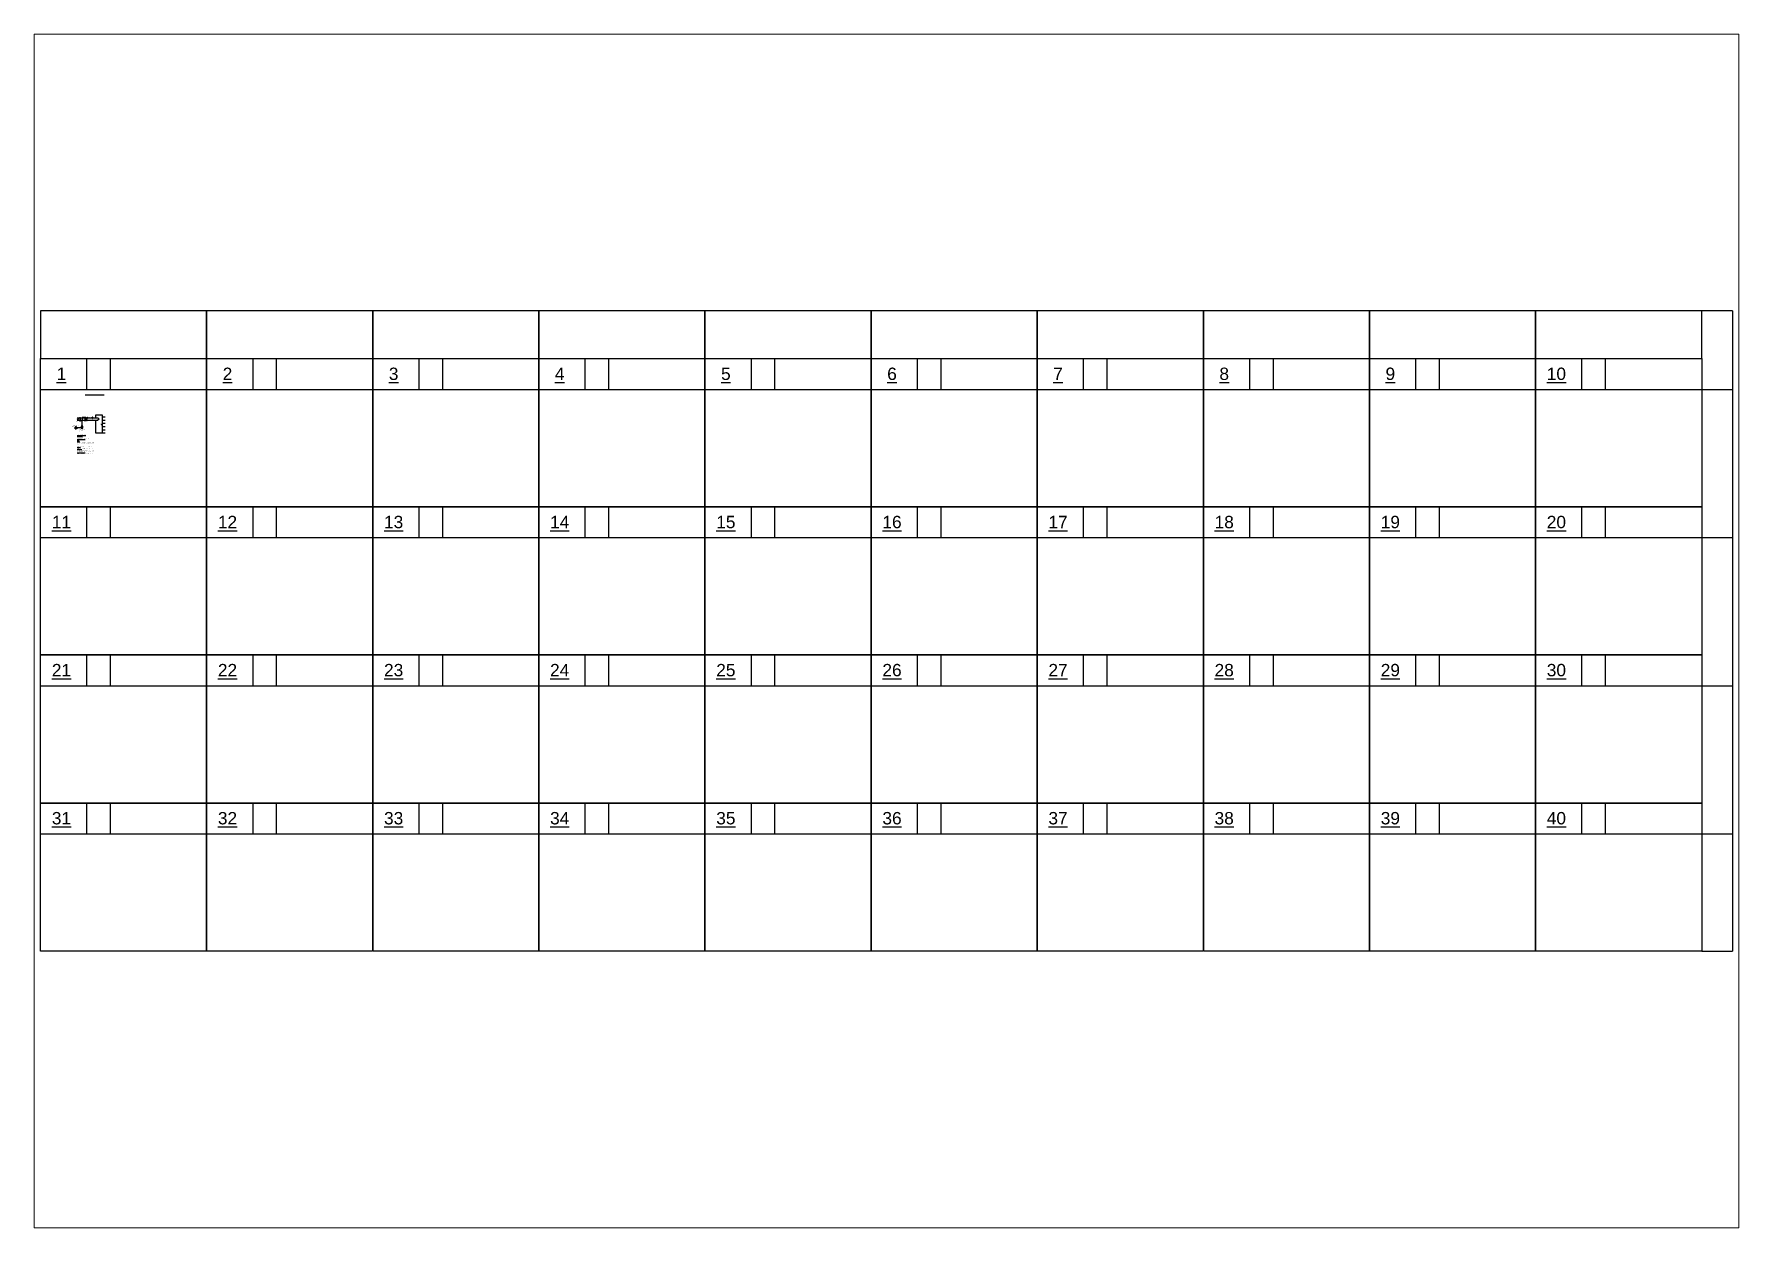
# Paper-space layout 'Layout1' of a CAD drawing. Header units: millimetres. Extents: x 29 to 262, y 20 to 183.
# The model-space entities are those that its viewports show. They can reach past a viewport. Long polylines and large blocks are cut down to what shows.
import ezdxf
from ezdxf.enums import TextEntityAlignment as Align

# ---------------------------------------------------------------- set-up
doc = ezdxf.new("R2010")
doc.units = ezdxf.units.MM
doc.linetypes.add('DSH2', pattern=[0.26, 0.13, -0.13])
for name, color, linetype in [('BMS DESCRIPTION TEXT', 2, 'Continuous'), ('BMS DUCT', 2, 'Continuous'), ('BMS FIELD EQUIPMENT', 4, 'Continuous'), ('BMS FIELD TEXT', 2, 'Continuous'), ('BMS MECH EQUIPMENT', 3, 'Continuous'), ('BMS NETWORK', 3, 'Continuous'), ('BMS TABLES', 2, 'Continuous')]:
    doc.layers.add(name, color=color, linetype=linetype)
doc.layers.add('BMS Web', color=7, linetype='Continuous', plot=False)
doc.styles.get("Standard").update_dxf_attribs({"font": 'arial.ttf'})

# ---------------------------------------------------------------- blocks, each defined once
blk = doc.blocks.new('BMS Web')
at = {"layer": 'BMS Web'}
for p, q in [((0, 0), (0, -406)), ((14359, 0), (0, 0)), ((1410, -406), (1410, 0)), ((1410, 0), (1410, -406)), ((2819, -406), (2819, 0)), ((2819, 0), (2819, -406)), ((4229, -406), (4229, 0)), ((4229, 0), (4229, -406)), ((5639, -406), (5639, 0)), ((5639, 0), (5639, -406)), ((7048, -406), (7048, 0)), ((7048, 0), (7048, -406)), ((8458, -406), (8458, 0)), ((8458, 0), (8458, -406)), ((9868, -406), (9868, 0)), ((9868, 0), (9868, -406)), ((11277, -406), (11277, 0)), ((11277, 0), (11277, -406)), ((12687, -406), (12687, 0)), ((12687, 0), (12687, -406)), ((14097, -406), (14097, 0)), ((14359, 0), (14359, -5435)), ((595, -668), (595, -406)), ((2004, -668), (2004, -406)), ((3414, -668), (3414, -406)), ((4823, -668), (4823, -406)), ((6233, -668), (6233, -406)), ((7643, -668), (7643, -406)), ((9052, -668), (9052, -406)), ((10462, -668), (10462, -406)), ((11872, -668), (11872, -406)), ((13281, -668), (13281, -406)), ((595, -1925), (595, -1664)), ((2004, -1925), (2004, -1664)), ((3414, -1925), (3414, -1664)), ((4823, -1925), (4823, -1664)), ((6233, -1925), (6233, -1664)), ((7643, -1925), (7643, -1664)), ((9052, -1925), (9052, -1664)), ((10462, -1925), (10462, -1664)), ((11872, -1925), (11872, -1664)), ((13281, -1925), (13281, -1664)), ((595, -3183), (595, -2921)), ((2004, -3183), (2004, -2921)), ((3414, -3183), (3414, -2921)), ((4823, -3183), (4823, -2921)), ((6233, -3183), (6233, -2921)), ((7643, -3183), (7643, -2921)), ((9052, -3183), (9052, -2921)), ((10462, -3183), (10462, -2921)), ((11872, -3183), (11872, -2921)), ((13281, -3183), (13281, -2921)), ((595, -4440), (595, -4178)), ((2004, -4440), (2004, -4178)), ((3414, -4440), (3414, -4178)), ((4823, -4440), (4823, -4178)), ((6233, -4440), (6233, -4178)), ((7643, -4440), (7643, -4178)), ((9052, -4440), (9052, -4178)), ((10462, -4440), (10462, -4178)), ((11872, -4440), (11872, -4178)), ((13281, -4440), (13281, -4178)), ((14097, -5435), (14359, -5435))]:
    blk.add_line(p, q, dxfattribs=at)
for points in [[(1406, -1664), (0, -1664), (0, -406), (1410, -406), (1410, -1664)], [(394, -668), (394, -406)], [(2816, -1664), (1410, -1664), (1410, -406), (2819, -406), (2819, -1664)], [(1804, -668), (1804, -406)], [(4226, -1664), (2819, -1664), (2819, -406), (4229, -406), (4229, -1664)], [(3214, -668), (3214, -406)], [(5635, -1664), (4229, -1664), (4229, -406), (5639, -406), (5639, -1664)], [(4623, -668), (4623, -406)], [(7045, -1664), (5639, -1664), (5639, -406), (7048, -406), (7048, -1664)], [(6033, -668), (6033, -406)], [(8454, -1664), (7048, -1664), (7048, -406), (8458, -406), (8458, -1664)], [(7443, -668), (7443, -406)], [(9864, -1664), (8458, -1664), (8458, -406), (9868, -406), (9868, -1664)], [(8852, -668), (8852, -406)], [(11274, -1664), (9868, -1664), (9868, -406), (11277, -406), (11277, -1664)], [(10262, -668), (10262, -406)], [(12683, -1664), (11277, -1664), (11277, -406), (12687, -406), (12687, -1664)], [(11671, -668), (11671, -406)], [(14093, -1664), (12687, -1664), (12687, -406), (14097, -406), (14097, -1664)], [(13081, -668), (13081, -406)], [(0, -668), (1410, -668), (2819, -668), (4229, -668), (5639, -668), (7048, -668), (8458, -668), (9868, -668), (11277, -668), (12687, -668), (14359, -668)], [(1406, -2921), (0, -2921), (0, -1664), (1410, -1664), (1410, -2921)], [(394, -1925), (394, -1664)], [(2816, -2921), (1410, -2921), (1410, -1664), (2819, -1664), (2819, -2921)], [(1804, -1925), (1804, -1664)], [(4226, -2921), (2819, -2921), (2819, -1664), (4229, -1664), (4229, -2921)], [(3214, -1925), (3214, -1664)], [(5635, -2921), (4229, -2921), (4229, -1664), (5639, -1664), (5639, -2921)], [(4623, -1925), (4623, -1664)], [(7045, -2921), (5639, -2921), (5639, -1664), (7048, -1664), (7048, -2921)], [(6033, -1925), (6033, -1664)], [(8454, -2921), (7048, -2921), (7048, -1664), (8458, -1664), (8458, -2921)], [(7443, -1925), (7443, -1664)], [(9864, -2921), (8458, -2921), (8458, -1664), (9868, -1664), (9868, -2921)], [(8852, -1925), (8852, -1664)], [(11274, -2921), (9868, -2921), (9868, -1664), (11277, -1664), (11277, -2921)], [(10262, -1925), (10262, -1664)], [(12683, -2921), (11277, -2921), (11277, -1664), (12687, -1664), (12687, -2921)], [(11671, -1925), (11671, -1664)], [(14093, -2921), (12687, -2921), (12687, -1664), (14097, -1664), (14097, -2921)], [(13081, -1925), (13081, -1664)], [(0, -1925), (1410, -1925), (2819, -1925), (4229, -1925), (5639, -1925), (7048, -1925), (8458, -1925), (9868, -1925), (11277, -1925), (12687, -1925), (14359, -1925)], [(1406, -4178), (0, -4178), (0, -2921), (1410, -2921), (1410, -4178)], [(394, -3183), (394, -2921)], [(2816, -4178), (1410, -4178), (1410, -2921), (2819, -2921), (2819, -4178)], [(1804, -3183), (1804, -2921)], [(4226, -4178), (2819, -4178), (2819, -2921), (4229, -2921), (4229, -4178)], [(3214, -3183), (3214, -2921)], [(5635, -4178), (4229, -4178), (4229, -2921), (5639, -2921), (5639, -4178)], [(4623, -3183), (4623, -2921)], [(7045, -4178), (5639, -4178), (5639, -2921), (7048, -2921), (7048, -4178)], [(6033, -3183), (6033, -2921)], [(8454, -4178), (7048, -4178), (7048, -2921), (8458, -2921), (8458, -4178)], [(7443, -3183), (7443, -2921)], [(9864, -4178), (8458, -4178), (8458, -2921), (9868, -2921), (9868, -4178)], [(8852, -3183), (8852, -2921)], [(11274, -4178), (9868, -4178), (9868, -2921), (11277, -2921), (11277, -4178)], [(10262, -3183), (10262, -2921)], [(12683, -4178), (11277, -4178), (11277, -2921), (12687, -2921), (12687, -4178)], [(11671, -3183), (11671, -2921)], [(14093, -4178), (12687, -4178), (12687, -2921), (14097, -2921), (14097, -4178)], [(13081, -3183), (13081, -2921)], [(0, -3183), (1410, -3183), (2819, -3183), (4229, -3183), (5639, -3183), (7048, -3183), (8458, -3183), (9868, -3183), (11277, -3183), (12687, -3183), (14359, -3183)], [(1406, -5435), (0, -5435), (0, -4178), (1410, -4178), (1410, -5435)], [(394, -4440), (394, -4178)], [(2816, -5435), (1410, -5435), (1410, -4178), (2819, -4178), (2819, -5435)], [(1804, -4440), (1804, -4178)], [(4226, -5435), (2819, -5435), (2819, -4178), (4229, -4178), (4229, -5435)], [(3214, -4440), (3214, -4178)], [(5635, -5435), (4229, -5435), (4229, -4178), (5639, -4178), (5639, -5435)], [(4623, -4440), (4623, -4178)], [(7045, -5435), (5639, -5435), (5639, -4178), (7048, -4178), (7048, -5435)], [(6033, -4440), (6033, -4178)], [(8454, -5435), (7048, -5435), (7048, -4178), (8458, -4178), (8458, -5435)], [(7443, -4440), (7443, -4178)], [(9864, -5435), (8458, -5435), (8458, -4178), (9868, -4178), (9868, -5435)], [(8852, -4440), (8852, -4178)], [(11274, -5435), (9868, -5435), (9868, -4178), (11277, -4178), (11277, -5435)], [(10262, -4440), (10262, -4178)], [(12683, -5435), (11277, -5435), (11277, -4178), (12687, -4178), (12687, -5435)], [(11671, -4440), (11671, -4178)], [(13081, -4440), (13081, -4178)], [(0, -4440), (1410, -4440), (2819, -4440), (4229, -4440), (5639, -4440), (7048, -4440), (8458, -4440), (9868, -4440), (11277, -4440), (12687, -4440), (14359, -4440)]]:
    blk.add_lwpolyline(points, dxfattribs=at)
blk.add_lwpolyline([(12687, -5435), (12687, -4178), (14097, -4178), (14097, -5435)], close=True, dxfattribs=at)
for s, p in [('%%U1', (178, -587)), ('%%U2', (1587, -587)), ('%%U3', (2997, -587)), ('%%U4', (4406, -587)), ('%%U5', (5816, -587)), ('%%U6', (7226, -587)), ('%%U7', (8635, -587)), ('%%U8', (10045, -587)), ('%%U9', (11455, -587)), ('%%U10', (12864, -587)), ('%%U11', (178, -1845)), ('%%U12', (1587, -1845)), ('%%U13', (2997, -1845)), ('%%U14', (4406, -1845)), ('%%U15', (5816, -1845)), ('%%U16', (7226, -1845)), ('%%U17', (8635, -1845)), ('%%U18', (10045, -1845)), ('%%U19', (11455, -1845)), ('%%U20', (12864, -1845)), ('%%U21', (178, -3102)), ('%%U22', (1587, -3102)), ('%%U23', (2997, -3102)), ('%%U24', (4406, -3102)), ('%%U25', (5816, -3102)), ('%%U26', (7226, -3102)), ('%%U27', (8635, -3102)), ('%%U28', (10045, -3102)), ('%%U29', (11455, -3102)), ('%%U30', (12864, -3102)), ('%%U31', (178, -4359)), ('%%U32', (1587, -4359)), ('%%U33', (2997, -4359)), ('%%U34', (4406, -4359)), ('%%U35', (5816, -4359)), ('%%U36', (7226, -4359)), ('%%U37', (8635, -4359)), ('%%U38', (10045, -4359)), ('%%U39', (11455, -4359)), ('%%U40', (12864, -4359))]:
    blk.add_text(s, height=105, dxfattribs=at).set_placement(p, align=Align.CENTER)
blk = doc.blocks.new('*U208')
for p, q in [((-3, 5), (-3, 3)), ((-2, 4), (-3, 4)), ((-2, 3), (-1, 5)), ((-2, 3), (-1, 3)), ((-2, 3), (-2, 2)), ((-2, 2), (-1, 0)), ((1, 5), (-1, 5)), ((-1, 1), (-1, 4)), ((1, 0), (-1, 0)), ((1, 5), (2, 3)), ((1, 1), (1, 4)), ((2, 3), (1, 3)), ((1, 0), (2, 2)), ((2, 2), (2, 3)), ((-1, 0), (-1, -5)), ((-1, -5), (0, -5)), ((0, 0), (0, -3)), ((0, -5), (0, 0)), ((0, -3), (1, -3)), ((1, -3), (1, 0))]:
    blk.add_line(p, q)
blk = doc.blocks.new('*U189')
for p, q in [((-4, 22), (-4, 21)), ((4, 22), (-4, 22)), ((-4, 21), (4, 21)), ((-4, 0), (-4, 1)), ((-4, 1), (4, 1)), ((4, 0), (-4, 0)), ((-2, 21), (-2, 1)), ((-1, 19), (1, 16)), ((-1, 15), (1, 13)), ((-1, 12), (1, 10)), ((-1, 8), (1, 6)), ((-1, 5), (1, 3)), ((-1, 5), (1, 3)), ((4, 21), (4, 22)), ((4, 1), (4, 0))]:
    blk.add_line(p, q)
blk.add_lwpolyline([(2, 21), (2, 1)])
blk = doc.blocks.new('On Off Damper Switch')
at = {"linetype": 'Continuous'}
for p, q in [((-1, 2), (-1, -2)), ((1, 2), (1, -2)), ((-2, 0), (-1, 0)), ((2, 0), (1, 0))]:
    blk.add_line(p, q, dxfattribs=at)
blk.add_circle((0, 0), 2.54)
blk = doc.blocks.new('*U304')
for p, q in [((-4, -3), (4, 3)), ((12, 8), (1, 8)), ((4, 3), (3, 3)), ((4, 3), (4, 1)), ((7, 0), (12, 0)), ((12, 0), (12, 8))]:
    blk.add_line(p, q)
for centre, radius, start, end in [((0, 0), 7.58, 85.8596, 274.1404), ((1, -1), 6.3, 265.9907, 11.6405)]:
    blk.add_arc(centre, radius, start, end)
blk = doc.blocks.new('Plant Manager')
at = {"linetype": 'Continuous'}
for p, q in [((-6, 17), (-8, 17)), ((-8, 17), (-8, 1)), ((-8, 1), (-6, 1)), ((-6, 17), (-7, 17)), ((-7, 17), (-7, 1)), ((-7, 1), (-6, 1)), ((6, 18), (-6, 18)), ((-6, 18), (-6, 0)), ((-6, 1), (-6, 17)), ((2, 18), (2, 0)), ((2, 18), (2, 0)), ((2, 16), (6, 16)), ((2, 14), (6, 14)), ((3, 14), (3, 0)), ((5, 0), (5, 14)), ((6, 0), (6, 18)), ((-6, 0), (-5, 0)), ((-6, 0), (6, 0)), ((-5, 0), (-5, 0)), ((5, 0), (6, 0)), ((5, 0), (5, 0))]:
    blk.add_line(p, q, dxfattribs=at)
blk = doc.blocks.new('Hood Supervisor')
at = {"linetype": 'Continuous'}
for p, q in [((7, 15), (-7, 15)), ((-7, 0), (-7, 15)), ((-1, 14), (-7, 14)), ((-7, 14), (-7, 10)), ((-7, 10), (-1, 10)), ((-7, 9), (-1, 9)), ((-7, 8), (-1, 8)), ((-7, 7), (-1, 7)), ((-7, 6), (-1, 6)), ((-7, 6), (-1, 6)), ((-7, 4), (-1, 4)), ((-7, 3), (-1, 3)), ((-7, 2), (-1, 2)), ((-7, 2), (-1, 2)), ((-7, 1), (-1, 1)), ((7, 0), (-7, 0)), ((-3, 14), (-6, 14)), ((-6, 14), (-6, 11)), ((-6, 11), (-3, 11)), ((-3, 11), (-3, 14)), ((-1, 10), (-1, 14)), ((0, 15), (0, 0)), ((5, 14), (5, 13)), ((7, 14), (5, 14)), ((5, 13), (7, 13)), ((7, 15), (7, 0)), ((7, 13), (7, 14))]:
    blk.add_line(p, q, dxfattribs=at)
blk = doc.blocks.new('*U303')
for p, q in [((-3, 2), (-3, 0)), ((-1, 2), (-3, 2)), ((-3, 7), (-1, 8)), ((-3, 5), (-3, 7)), ((-3, 7), (-3, 5)), ((-2, 6), (2, 6)), ((-3, 5), (-1, 3)), ((1, 8), (-1, 8)), ((-1, 5), (0, 6)), ((-1, 6), (0, 6)), ((-1, 3), (-1, 2)), ((1, 3), (-1, 3)), ((0, 8), (0, 4)), ((0, 6), (1, 5)), ((1, 6), (0, 6)), ((1, 8), (2, 7)), ((1, 3), (2, 5)), ((1, 2), (1, 3)), ((3, 2), (1, 2)), ((2, 5), (2, 7)), ((3, 0), (3, 2))]:
    blk.add_line(p, q)

msp = doc.modelspace()

# ---------------------------------------------------------------- linework, layer by layer
at = {"layer": 'BMS DUCT'}
for p, q in [((2802, -918), (2792, -908)), ((2792, -908), (2968, -908)), ((2792, -928), (2968, -928))]:
    msp.add_line(p, q, dxfattribs=at)
at = {"layer": 'BMS DUCT', "linetype": 'Continuous'}
for p, q in [((2802, -918), (2792, -928)), ((2968, -908), (2978, -918)), ((2978, -918), (2968, -928))]:
    msp.add_line(p, q, dxfattribs=at)
at = {"layer": 'BMS DUCT'}
msp.add_lwpolyline([(2948, -928), (2948, -1035), (3007, -1035), (3007, -885), (2948, -885), (2948, -908)], dxfattribs=at)
at = {"layer": 'BMS FIELD EQUIPMENT'}
for p, q in [((2816, -929), (2816, -932)), ((2863, -911), (2863, -907)), ((3005, -969), (3009, -969))]:
    msp.add_line(p, q, dxfattribs=at)
at = {"layer": 'BMS FIELD TEXT'}
for p, q in [((3007, -899), (3028, -899)), ((3007, -926), (3028, -926)), ((3007, -953), (3028, -953)), ((3007, -980), (3028, -980)), ((3007, -1008), (3028, -1008)), ((3007, -1035), (3028, -1035))]:
    msp.add_line(p, q, dxfattribs=at)
at = {"layer": 'BMS NETWORK', "linetype": 'DSH2', "ltscale": 15}
msp.add_line((2826, -992), (2788, -992), dxfattribs=at)
for points in [[(2834, -978), (2834, -934), (2819, -934)], [(2860, -905), (2834, -905), (2834, -934)]]:
    msp.add_lwpolyline(points, dxfattribs=at)

# ---------------------------------------------------------------- block references
at = {"layer": 'BMS FIELD EQUIPMENT'}
for name, p in [('Hood Supervisor', (2781, -1002)), ('On Off Damper Switch', (2816, -934)), ('Plant Manager', (2834, -996)), ('*U208', (2921, -907)), ('*U303', (3002, -969))]:
    msp.add_blockref(name, p, dxfattribs=at)
at = {"layer": 'BMS FIELD EQUIPMENT', "xscale": -1}
msp.add_blockref('On Off Damper Switch', (2863, -905), dxfattribs=at)
at = {"layer": 'BMS MECH EQUIPMENT'}
for name, p in [('*U189', (2816, -929)), ('*U304', (2863, -918))]:
    msp.add_blockref(name, p, dxfattribs=at)
at = {"layer": 'BMS Web'}
msp.add_blockref('BMS Web', (2480, 1), dxfattribs=at)

# ---------------------------------------------------------------- texts
at = {"layer": 'BMS DESCRIPTION TEXT', "color": 3, "insert": (2858, -707), "char_height": 4, "width": 178.78, "attachment_point": 1}
msp.add_mtext('{\\LVARIABLE SPEED ELEVATOR SHAFT PRESSURIZATION FAN}', dxfattribs=at)
at = {"layer": 'BMS DESCRIPTION TEXT', "insert": (2790, -1051), "char_height": 2.1, "width": 143.56, "attachment_point": 1}
msp.add_mtext("{\\H1.9048x;\\L\\C3;SEQUENCE OF OPERATION\\P\\H0.8001x;\\P\\H0.93738x;SYSTEM DESCRIPTION\\P\\H0.7x;\\l\\C256;\\P\\H0.95238x;THE SYSTEM CONSISTS OF A VARIABLE SPEED ELEVATOR LOBBY PRESSURIZATION FAN, LOW LEAKAGE MOTORIZED DAMPER, DIFFERENTIAL PRESSURE SENSOR, DUCTWORK, DUCT SMOKE DETECTOR AS WELL AS ALL NECESSARY ACCESSORIES AND CABLING REQUIRED FOR THE PROPER OPERATION OF THE SYSTEM. \\P\\P\\H1.5x;\\L\\C3;NORMAL OPERATION SEQUENCE\\P\\H0.66667x;\\PSYSTEM OFF\\P\\l\\C256;\\PTHE PRESSURIZATION FANS IS NORMALLY OFF.\\P\\L\\C3;\\PSYSTEM STARTUP\\P\\l\\C256;\\PTHE PRESSURIZATION FAN AND MOTORIZED DAMPER SHALL BE OPERATED AUTOMATICALLY FROM THE FIRE PANEL, UPON DETECTION OF FIRE.\\P\\P\\H0.99997x;THE FANS / DAMPER COULD ALSO BE MANUALLY CONTROLLED FROM THE FIRE MAN SMOKE CONTROL STATION (FSCS).\\P\\PTHE STATUS OF THE FAN AND MOTORIZED DAMPER SHALL BE MONITORED BY THE FACP. A FAN FAILURE TO START OR A DAMPER FAILURE TO OPEN SHALL BE INDICATED ON THE FSCS.\\P\\PTHE PRESSURIZATION FAN VSD SHALL MODULATE THE FAN'S SPEED IN ORDER TO MAINTAIN THE ELEVATOR PRESSURE SETPOINT.\\P\\P\\H0.99997x;\\L\\C3;SYSTEM SHUT DOWN\\P\\l\\C256;\\P\\H0.99997x;THE PRESSURIZATION FAN SHALL BE SHUT DOWN AND THE MOTORIZED DAMPER SHALL BE CLOSED FROM MANUAL COMMANDS ONLY (VIA THE FSCS).\\P\\P\\H1.5001x;\\L\\C3;SMOKE DETECTION\\P\\C2;\\P\\H0.6666x;\\l\\C256;UPON DETECTION OF SMOKE IN THE ELEVATOR PRESSURIZATION FRESH AIR SUPPLY, THE FACP SHALL STOP THE PRESSURIZATION FAN \\H1.05x;AND CLOSE THE CORRESPONDING MOTORIZED DAMPER. RESTARTING THE PRESSURIZATION FAN AFTER THIS SHUT DOWN SHALL BE POSSIBLE FROM THE FSCS.\\P\\P\\H1.4287x;\\L\\C3;CONTROL SYSTEM VERIFICATION\\P\\H0.66667x;\\P\\l\\C256;THE FIRE ALARM SYSTEM SHALL VERIFY THE CORRECT OPERATION OF THE SMOKE MANAGEMENT SYSTEM IN ACCORDANCE WITH THE REQUIREMENTS OF NFPA 92 SECTION 6.4.8.}", dxfattribs=at)
at = {"layer": 'BMS FIELD TEXT', "char_height": 4, "attachment_point": 1}
for s, insert, width in [('FIREMAN SMOKE CONTROL STATION (FSCS)', (2747, -971), 75.98), ('MAIN FIRE ALARM CONTROL PANEL (MFACP) ', (2813, -1003), 59.91)]:
    msp.add_mtext(s, dxfattribs=dict(at, insert=insert, width=width))
at = {"layer": 'BMS FIELD TEXT', "insert": (2867, -897), "char_height": 2, "width": 32.41, "attachment_point": 1, "rotation": 360}
msp.add_mtext('\\pi0.9801;PRESSURIZATION FAN \\P\\pi1.755;COMMAND & STATUS', dxfattribs=at)
at = {"layer": 'BMS TABLES'}
for s, p in [('SMOKE DETECTOR', (2909, -901)), ('ELEVATOR SHAFT', (2963, -1040))]:
    msp.add_text(s, height=2, dxfattribs=at).set_placement(p)
at = {"layer": 'BMS TABLES', "char_height": 2, "attachment_point": 1}
for s, insert, width in [('MOTORIZED SMOKE DAMPER STATUS AND COMMAND', (2776, -933), 36.41), ('DIFFERENTIAL PRESSURE SENSOR', (2975, -954), 31.58)]:
    msp.add_mtext(s, dxfattribs=dict(at, insert=insert, width=width))
at = {"layer": 'BMS TABLES', "ltscale": 5, "insert": (2848, -932), "char_height": 2, "width": 33, "attachment_point": 1}
msp.add_mtext('\\pi4.22;ELEVATOR SHAFT \\P\\pi1.27799;PRESSURIZATION FAN', dxfattribs=at)

psp = doc.layouts.get("Layout1")

# ---------------------------------------------------------------- viewports
at = {"layer": '0'}
psp.add_viewport(center=(145.35, 101.81), size=(232.56, 162.8987), view_center_point=(9659.18, -2716.72), view_height=10133.3789, dxfattribs=at)

doc.saveas('drawing.dxf')
